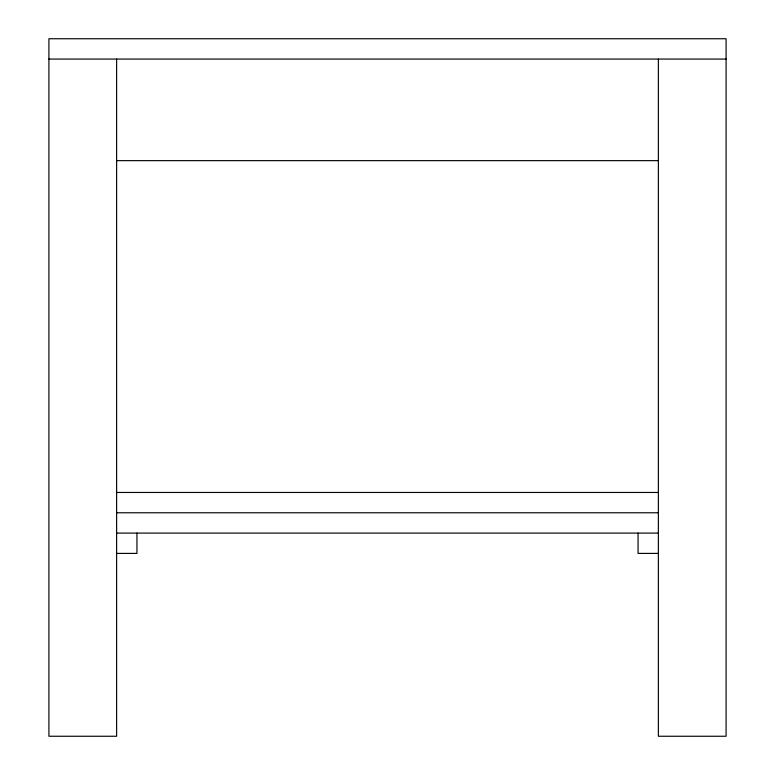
<?xml version="1.0" encoding="UTF-8"?>
<svg xmlns="http://www.w3.org/2000/svg" width="775" height="775" viewBox="0 0 775 775"><rect width="100%" height="100%" fill="white"/><g stroke="black" fill="none" stroke-linecap="round" stroke-linejoin="round"><path stroke-width="1.16" d="M48.912 59.065L726.088 59.065M116.628 160.648L658.372 160.648M116.628 492.464L658.372 492.464M116.628 512.779L658.372 512.779M116.628 533.093L658.372 533.093M116.628 553.408L136.943 553.408L136.943 533.093M658.372 553.408L638.058 553.408L638.058 533.093M658.372 59.065L658.372 736.25L726.088 736.25L726.088 38.75L48.912 38.75L48.912 736.25L116.628 736.25L116.628 59.065"/></g></svg>
